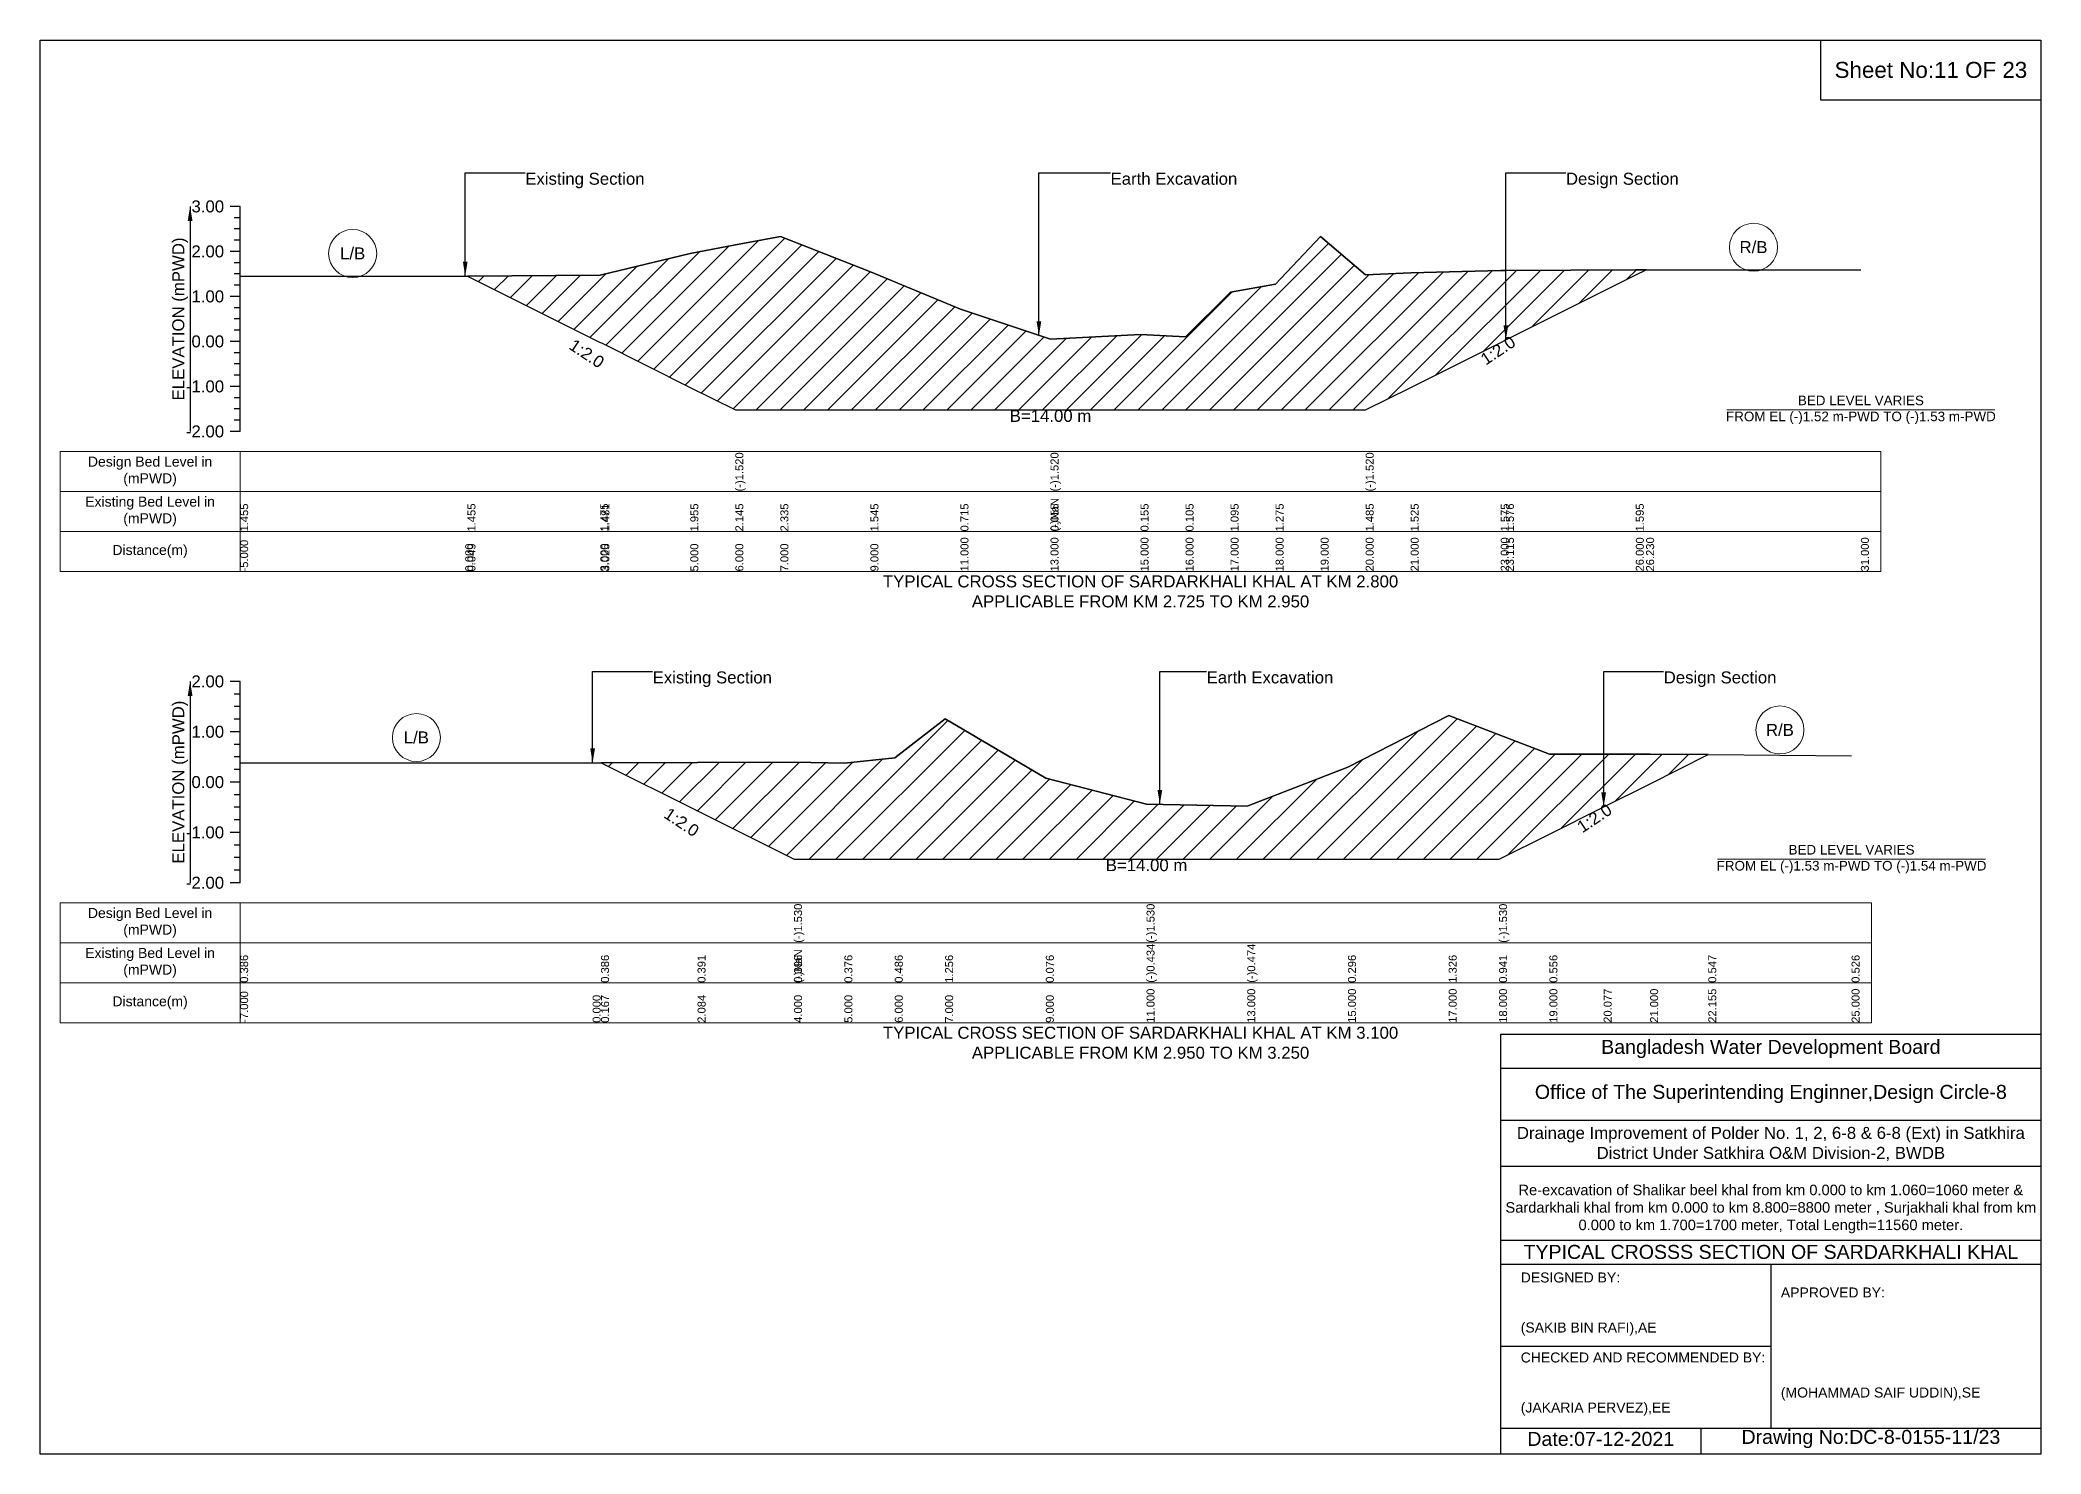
# Model space of a CAD drawing. Header units: inches. Extents: x 93000 to 506000, y -4242 to 0.
# Drawn here: x 200000 to 206000, y -4242 to 0 of the extents above; entities that cross this region are included whole.
import ezdxf

# ---------------------------------------------------------------- set-up
doc = ezdxf.new("R2010")
doc.units = ezdxf.units.IN
doc.header["$LTSCALE"] = 7
doc.header["$MEASUREMENT"] = 0
for name, color, linetype, lineweight in [('Cross section Data Border', 7, 'Continuous', 9), ('Cross Section Labels', 7, 'Continuous', 9), ('Existing_Bed_Level for Xsection', 7, 'Continuous', 25)]:
    doc.layers.add(name, color=color, linetype=linetype, lineweight=lineweight)
doc.styles.get("Standard").update_dxf_attribs({"font": 'arial.ttf'})
doc.dimstyles.get("Standard").update_dxf_attribs({"dimtxt": 0.18, "dimasz": 0.18, "dimexe": 0.18, "dimexo": 0.0625, "dimgap": 0.09, "dimtad": 0, "dimtih": 1, "dimtoh": 1, "dimdec": 4, "dimzin": 0, "dimdsep": 46, "dimtxsty": 'Standard', "dimcen": 0.09, "dimadec": 0, "dimazin": 0, "dimtfac": 1, "dimtdec": 4, "dimtofl": 0, "dimtmove": 0, "dimatfit": 3, "dimfxl": 1, "dimtolj": 1, "dimtzin": 0, "dimarcsym": 0})

msp = doc.modelspace()

# ---------------------------------------------------------------- hatches: boundary and pattern name
at = {"layer": 'Existing_Bed_Level for Xsection'}
h = msp.add_hatch(dxfattribs=at)
h.set_pattern_fill('ANSI31', color=256, scale=405, style=0)
h.paths.add_polyline_path([(201281.7, -708), (201680, -907.1), (201683.3, -908.8), (201950, -1042.1), (202085, -1109.6), (202220, -1109.6), (202490, -1109.6), (202760, -1109.6), (203030, -1109.6), (203300, -1109.6), (203435, -1109.6), (203570, -1109.6), (203705, -1109.6), (203840, -1109.6), (203975, -1109.6), (204110, -1042.1), (204380, -907.1), (204395.5, -899.4), (204785, -704.6), (204816, -689.1), (204785, -689.1), (204395.5, -691.7), (204380, -691.8), (204110, -698.6), (203975, -704), (203840, -589.2), (203705, -732.3), (203570, -756.6), (203435, -890.2), (203300, -883.5), (203030, -897), (202760, -807.9), (202490, -695.9), (202220, -589.2), (202085, -614.9), (201950, -640.5), (201683.3, -704.5), (201680, -705.3)])
h = msp.add_hatch(dxfattribs=at)
h.set_pattern_fill('ANSI31', color=256, scale=453, style=0)
h.paths.add_polyline_path([(201682.2, -2168.1), (201971.6, -2312.8), (202261, -2457.5), (202412, -2457.5), (202563, -2457.5), (202714, -2457.5), (203016, -2457.5), (203318, -2457.5), (203620, -2457.5), (203922, -2457.5), (204224, -2457.5), (204375, -2457.5), (204526, -2382), (204688.7, -2300.6), (204828, -2231), (205002.4, -2143.8), (204828, -2142.5), (204688.7, -2142.5), (204526, -2142.5), (204375, -2084.3), (204224, -2026.2), (203922, -2181.7), (203620, -2298), (203318, -2292), (203016, -2214.9), (202714, -2036.8), (202563, -2153), (202412, -2169.7), (202261, -2166.6), (201971.6, -2167.4)])

# ---------------------------------------------------------------- linework, layer by layer
for points in [[(200000, 0), (206000, 0), (206000, -4242), (200000, -4242)], [(205340, 0), (206000, 0), (206000, -180), (205340, -180)]]:
    msp.add_lwpolyline(points, close=True)
for points in [[(204380, -4242), (204380, -2982), (206000, -2982)], [(204380, -3084), (206000, -3084)], [(204380, -3240), (206000, -3240)], [(204380, -3378), (206000, -3378)], [(204380, -3600), (206000, -3600)], [(204380, -3672), (206000, -3672)], [(205190, -3672), (205190, -4164)], [(204380, -3918), (205190, -3918)], [(204380, -4164), (206000, -4164)], [(204980, -4164), (204980, -4242)]]:
    msp.add_lwpolyline(points)
at = {"layer": 'Cross section Data Border'}
for points in [[(200060, -1234.4), (205520, -1234.4), (205520, -1594.4), (200060, -1594.4)], [(200060, -2588.4), (205492, -2588.4), (205492, -2948.4), (200060, -2948.4)]]:
    msp.add_lwpolyline(points, close=True, dxfattribs=at)
for points in [[(200600, -1234.4), (200600, -1594.4)], [(200060, -1354.4), (205520, -1354.4)], [(200060, -1474.4), (205520, -1474.4)], [(200600, -2588.4), (200600, -2948.4)], [(200060, -2708.4), (205492, -2708.4)], [(200060, -2828.4), (205492, -2828.4)]]:
    msp.add_lwpolyline(points, dxfattribs=at)
at = {"layer": 'Cross Section Labels'}
for points in [[(205058.1, -1109.6), (205861.9, -1109.6)], [(205030.1, -2457.5), (205833.9, -2457.5)]]:
    msp.add_lwpolyline(points, dxfattribs=at)
for centre in [(200937.5, -640.5), (205138, -621.6), (201128.5, -2092.6), (205217.2, -2069.9)]:
    msp.add_circle(centre, 72, dxfattribs=at)
at = {"layer": 'Existing_Bed_Level for Xsection'}
for points in [[(200600, -499.4), (200570, -499.4)], [(200600, -533.2), (200582, -533.2)], [(200600, -1174.4), (200600, -1039.4), (200600, -904.4), (200600, -769.4), (200600, -634.4), (200600, -499.4)], [(200600, -566.9), (200582, -566.9)], [(200600, -708), (201275, -708), (201281.7, -708), (201680, -705.3), (201683.3, -704.5), (201950, -640.5), (202085, -614.9), (202085, -614.9), (202220, -589.2), (202490, -695.9), (202760, -807.9), (203030, -897), (203030, -897), (203300, -883.5), (203435, -890.2), (203570, -756.6), (203705, -732.3), (203840, -589.2), (203975, -704), (203975, -704), (204110, -698.6), (204380, -691.8), (204395.5, -691.7), (204785, -689.1), (204816, -689.1), (205460, -689.1)], [(200600, -634.4), (200570, -634.4)], [(200600, -600.7), (200582, -600.7)], [(200600, -668.2), (200582, -668.2)], [(200600, -701.9), (200582, -701.9)], [(200600, -769.4), (200570, -769.4)], [(200600, -735.7), (200582, -735.7)], [(200600, -803.2), (200582, -803.2)], [(200600, -836.9), (200582, -836.9)], [(200600, -870.7), (200582, -870.7)], [(200600, -904.4), (200570, -904.4)], [(200600, -938.2), (200582, -938.2)], [(200600, -971.9), (200582, -971.9)], [(200600, -1005.7), (200582, -1005.7)], [(200600, -1039.4), (200570, -1039.4)], [(200600, -1073.2), (200582, -1073.2)], [(200600, -1106.9), (200582, -1106.9)], [(200600, -1174.4), (200570, -1174.4)], [(200600, -1140.7), (200582, -1140.7)], [(200600, -1924.4), (200570, -1924.4)], [(200600, -1962.2), (200582, -1962.2)], [(200600, -2528.4), (200600, -2377.4), (200600, -2226.4), (200600, -2075.4), (200600, -1924.4)], [(200600, -1999.9), (200582, -1999.9)], [(200600, -2037.7), (200582, -2037.7)], [(200600, -2168.1), (201657, -2168.1), (201682.2, -2168.1), (201971.6, -2167.4), (202261, -2166.6), (202261, -2166.6), (202412, -2169.7), (202563, -2153), (202714, -2036.8), (203016, -2214.9), (203318, -2292), (203318, -2292), (203620, -2298), (203922, -2181.7), (204224, -2026.2), (204375, -2084.3), (204375, -2084.3), (204526, -2142.5), (204688.7, -2142.5), (204828, -2142.5), (205002.4, -2143.8), (205432, -2147)], [(200600, -2075.4), (200570, -2075.4)], [(200600, -2113.2), (200582, -2113.2)], [(200600, -2150.9), (200582, -2150.9)], [(200600, -2188.7), (200582, -2188.7)], [(200600, -2226.4), (200570, -2226.4)], [(200600, -2264.2), (200582, -2264.2)], [(200600, -2301.9), (200582, -2301.9)], [(200600, -2339.7), (200582, -2339.7)], [(200600, -2377.4), (200570, -2377.4)], [(200600, -2415.2), (200582, -2415.2)], [(200600, -2452.9), (200582, -2452.9)], [(200600, -2490.7), (200582, -2490.7)], [(200600, -2528.4), (200570, -2528.4)]]:
    msp.add_lwpolyline(points, dxfattribs=at)
for points in [[(201281.7, -708), (201281.7, -708), (201680, -907.1), (201683.3, -908.8), (201950, -1042.1), (202085, -1109.6), (202085, -1109.6), (202220, -1109.6), (202490, -1109.6), (202760, -1109.6), (203030, -1109.6), (203030, -1109.6), (203300, -1109.6), (203435, -1109.6), (203570, -1109.6), (203705, -1109.6), (203840, -1109.6), (203975, -1109.6), (203975, -1109.6), (204110, -1042.1), (204380, -907.1), (204395.5, -899.4), (204785, -704.6), (204816, -689.1), (204785, -689.1), (204395.5, -691.7), (204380, -691.8), (204110, -698.6), (203975, -704), (203975, -704), (203840, -589.2), (203705, -732.3), (203570, -756.6), (203435, -890.2), (203300, -883.5), (203030, -897), (203030, -897), (202760, -807.9), (202490, -695.9), (202220, -589.2), (202085, -614.9), (202085, -614.9), (201950, -640.5), (201683.3, -704.5), (201680, -705.3), (201281.7, -708)], [(201682.2, -2168.1), (201682.2, -2168.1), (201971.6, -2312.8), (202261, -2457.5), (202261, -2457.5), (202412, -2457.5), (202563, -2457.5), (202714, -2457.5), (203016, -2457.5), (203318, -2457.5), (203318, -2457.5), (203620, -2457.5), (203922, -2457.5), (204224, -2457.5), (204375, -2457.5), (204375, -2457.5), (204526, -2382), (204688.7, -2300.6), (204828, -2231), (205002.4, -2143.8), (204828, -2142.5), (204688.7, -2142.5), (204526, -2142.5), (204375, -2084.3), (204375, -2084.3), (204224, -2026.2), (203922, -2181.7), (203620, -2298), (203318, -2292), (203318, -2292), (203016, -2214.9), (202714, -2036.8), (202563, -2153), (202412, -2169.7), (202261, -2166.6), (202261, -2166.6), (201971.6, -2167.4), (201682.2, -2168.1)]]:
    msp.add_lwpolyline(points, close=True, dxfattribs=at)

# ---------------------------------------------------------------- texts
at = {"attachment_point": 5}
for s, insert, char_height in [('Sheet No:11 OF 23', (205670, -90), 48), ('Bangladesh Water Development Board', (205190, -3027), 42), ('Office of The Superintending Enginner,Design Circle-8', (205190, -3162), 42)]:
    msp.add_mtext(s, dxfattribs=dict(at, insert=insert, char_height=char_height))
for s, insert, char_height, width, attachment_point in [('Drainage Improvement of Polder No. 1, 2, 6-8 & 6-8 (Ext) in Satkhira District Under Satkhira O&M Division-2, BWDB', (205190, -3312), 36, 1680, 5), ('Re-excavation of Shalikar beel khal from km 0.000 to km 1.060=1060 meter & Sardarkhali khal from km 0.000 to km 8.800=8800 meter , Surjakhali khal from km 0.000 to km 1.700=1700 meter, Total Length=11560 meter.', (205190, -3507), 31.4683, 1620, 5), ('TYPICAL CROSSS SECTION OF SARDARKHALI KHAL', (205190, -3636), 42, 1680, 5), ('DESIGNED BY:^J^J^J(SAKIB BIN RAFI),AE', (204440, -3792), 30, 840, 4), ('APPROVED BY:^J^J^J^J^J^J(MOHAMMAD SAIF UDDIN),SE', (205220, -3912), 30, 840, 4), ('CHECKED AND RECOMMENDED BY:^J^J^J(JAKARIA PERVEZ),EE', (204440, -4032), 30, 840, 4), ('Date:07-12-2021', (204680, -4197), 42, 840, 5), ('Drawing No:DC-8-0155-11/23', (205490, -4197), 42, 1320, 5)]:
    msp.add_mtext(s, dxfattribs=dict(insert=insert, char_height=char_height, width=width, attachment_point=attachment_point))
at = {"layer": 'Cross section Data Border', "char_height": 30, "width": 480, "attachment_point": 5}
for s, insert in [('Design Bed Level in (mPWD)', (200330, -1294.4)), ('Existing Bed Level in (mPWD)', (200330, -1414.4)), ('Distance(m)', (200330, -1534.4)), ('Design Bed Level in (mPWD)', (200330, -2648.4)), ('Existing Bed Level in (mPWD)', (200330, -2768.4)), ('Distance(m)', (200330, -2888.4))]:
    msp.add_mtext(s, dxfattribs=dict(at, insert=insert))
at = {"layer": 'Cross Section Labels'}
for s, insert, char_height, attachment_point in [('Existing Section', (201455, -398.2), 36, 1), ('Earth Excavation', (203210, -398.2), 36, 1), ('Design Section', (204575.5, -398.2), 36, 1), ('L/B', (200937.5, -640.5), 36, 5), ('R/B', (205138, -621.6), 36, 5), ('BED LEVEL VARIES ^JFROM EL (-)1.52 m-PWD TO (-)1.53 m-PWD', (205460, -1109.6), 28.8, 5), ('B=14.00 m', (203030, -1109.6), 36, 2), ('TYPICAL CROSS SECTION OF SARDARKHALI KHAL AT KM 2.800^JAPPLICABLE FROM KM 2.725 TO KM 2.950', (203300, -1654.4), 36, 5), ('Existing Section', (201837, -1894.2), 36, 1), ('Earth Excavation', (203498, -1894.2), 36, 1), ('Design Section', (204868.7, -1894.2), 36, 1), ('L/B', (201128.5, -2092.6), 36, 5), ('R/B', (205217.2, -2069.9), 36, 5), ('B=14.00 m', (203318, -2457.5), 36, 2), ('BED LEVEL VARIES ^JFROM EL (-)1.53 m-PWD TO (-)1.54 m-PWD', (205432, -2457.5), 28.8, 5), ('TYPICAL CROSS SECTION OF SARDARKHALI KHAL AT KM 3.100^JAPPLICABLE FROM KM 2.950 TO KM 3.250', (203300, -3008.4), 36, 5)]:
    msp.add_mtext(s, dxfattribs=dict(at, insert=insert, char_height=char_height, attachment_point=attachment_point))
at = {"layer": 'Cross Section Labels', "char_height": 36, "attachment_point": 2}
for insert, rotation in [((204361.8, -916.2), 33.69007), ((201649.6, -925.7), 326.30993), ((201933.9, -2331.6), 326.30993), ((204650.9, -2319.5), 33.69007)]:
    msp.add_mtext('1:2.0', dxfattribs=dict(at, insert=insert, rotation=rotation))
at = {"layer": 'Existing_Bed_Level for Xsection', "char_height": 36, "attachment_point": 6}
for s, insert in [('3.00', (200552, -499.4)), ('2.00', (200552, -634.4)), ('1.00', (200552, -769.4)), ('0.00', (200552, -904.4)), ('-1.00', (200552, -1039.4)), ('-2.00', (200552, -1174.4)), ('2.00', (200552, -1924.4)), ('1.00', (200552, -2075.4)), ('0.00', (200552, -2226.4)), ('-1.00', (200552, -2377.4)), ('-2.00', (200552, -2528.4))]:
    msp.add_mtext(s, dxfattribs=dict(at, insert=insert))
at = {"layer": 'Existing_Bed_Level for Xsection', "rotation": 90}
for s, insert, char_height, attachment_point in [('ELEVATION (mPWD)', (200420, -836.9), 36, 5), ('(-)1.520', (202085, -1354.4), 24, 1), ('(-)1.520', (203030, -1354.4), 24, 1), ('(-)1.520', (203975, -1354.4), 24, 1), ('(-)NaN', (203030, -1474.4), 24, 1), ('1.455', (200600, -1474.4), 24, 1), ('1.455', (200600, -1474.4), 24, 1), ('1.455', (201281.7, -1474.4), 24, 1), ('1.475', (201680, -1474.4), 24, 1), ('1.481', (201683.3, -1474.4), 24, 1), ('1.955', (201950, -1474.4), 24, 1), ('2.145', (202085, -1474.4), 24, 1), ('2.145', (202085, -1474.4), 24, 1), ('2.145', (202085, -1474.4), 24, 1), ('2.335', (202220, -1474.4), 24, 1), ('2.335', (202220, -1474.4), 24, 1), ('1.545', (202490, -1474.4), 24, 1), ('0.715', (202760, -1474.4), 24, 1), ('0.055', (203030, -1474.4), 24, 1), ('0.055', (203030, -1474.4), 24, 1), ('0.155', (203300, -1474.4), 24, 1), ('0.105', (203435, -1474.4), 24, 1), ('1.095', (203570, -1474.4), 24, 1), ('1.275', (203705, -1474.4), 24, 1), ('1.485', (203975, -1474.4), 24, 1), ('1.485', (203975, -1474.4), 24, 1), ('1.485', (203975, -1474.4), 24, 1), ('1.525', (204110, -1474.4), 24, 1), ('1.575', (204380, -1474.4), 24, 1), ('1.576', (204395.5, -1474.4), 24, 1), ('1.595', (204785, -1474.4), 24, 1), ('1.595', (204785, -1474.4), 24, 1), ('1.595', (204785, -1474.4), 24, 1), ('11.000', (202760, -1594.4), 24, 1), ('13.000', (203030, -1594.4), 24, 1), ('13.000', (203030, -1594.4), 24, 1), ('13.000', (203030, -1594.4), 24, 1), ('15.000', (203300, -1594.4), 24, 1), ('16.000', (203435, -1594.4), 24, 1), ('17.000', (203570, -1594.4), 24, 1), ('18.000', (203705, -1594.4), 24, 1), ('19.000', (203840, -1594.4), 24, 1), ('20.000', (203975, -1594.4), 24, 1), ('20.000', (203975, -1594.4), 24, 1), ('20.000', (203975, -1594.4), 24, 1), ('21.000', (204110, -1594.4), 24, 1), ('23.000', (204380, -1594.4), 24, 1), ('23.115', (204395.5, -1594.4), 24, 1), ('26.000', (204785, -1594.4), 24, 1), ('26.230', (204816, -1594.4), 24, 1), ('31.000', (205460, -1594.4), 24, 1), ('-5.000', (200600, -1594.4), 24, 1), ('0.000', (201275, -1594.4), 24, 1), ('0.049', (201281.7, -1594.4), 24, 1), ('3.000', (201680, -1594.4), 24, 1), ('3.025', (201683.3, -1594.4), 24, 1), ('5.000', (201950, -1594.4), 24, 1), ('6.000', (202085, -1594.4), 24, 1), ('6.000', (202085, -1594.4), 24, 1), ('6.000', (202085, -1594.4), 24, 1), ('7.000', (202220, -1594.4), 24, 1), ('9.000', (202490, -1594.4), 24, 1), ('ELEVATION (mPWD)', (200420, -2226.4), 36, 5), ('(-)1.530', (202261, -2708.4), 24, 1), ('(-)1.530', (203318, -2708.4), 24, 1), ('(-)1.530', (204375, -2708.4), 24, 1), ('0.386', (200600, -2828.4), 24, 1), ('0.386', (200600, -2828.4), 24, 1), ('0.386', (201682.2, -2828.4), 24, 1), ('0.391', (201971.6, -2828.4), 24, 1), ('(-)NaN', (202261, -2828.4), 24, 1), ('0.396', (202261, -2828.4), 24, 1), ('0.396', (202261, -2828.4), 24, 1), ('0.376', (202412, -2828.4), 24, 1), ('0.486', (202563, -2828.4), 24, 1), ('1.256', (202714, -2828.4), 24, 1), ('0.076', (203016, -2828.4), 24, 1), ('(-)0.434', (203318, -2828.4), 24, 1), ('(-)0.434', (203318, -2828.4), 24, 1), ('(-)0.434', (203318, -2828.4), 24, 1), ('(-)0.474', (203620, -2828.4), 24, 1), ('0.296', (203922, -2828.4), 24, 1), ('1.326', (204224, -2828.4), 24, 1), ('0.941', (204375, -2828.4), 24, 1), ('0.941', (204375, -2828.4), 24, 1), ('0.941', (204375, -2828.4), 24, 1), ('0.556', (204526, -2828.4), 24, 1), ('0.556', (204526, -2828.4), 24, 1), ('0.556', (204526, -2828.4), 24, 1), ('0.547', (205002.4, -2828.4), 24, 1), ('0.526', (205432, -2828.4), 24, 1), ('-7.000', (200600, -2948.4), 24, 1), ('0.000', (201657, -2948.4), 24, 1), ('0.167', (201682.2, -2948.4), 24, 1), ('2.084', (201971.6, -2948.4), 24, 1), ('4.000', (202261, -2948.4), 24, 1), ('4.000', (202261, -2948.4), 24, 1), ('4.000', (202261, -2948.4), 24, 1), ('5.000', (202412, -2948.4), 24, 1), ('6.000', (202563, -2948.4), 24, 1), ('7.000', (202714, -2948.4), 24, 1), ('9.000', (203016, -2948.4), 24, 1), ('11.000', (203318, -2948.4), 24, 1), ('11.000', (203318, -2948.4), 24, 1), ('11.000', (203318, -2948.4), 24, 1), ('13.000', (203620, -2948.4), 24, 1), ('15.000', (203922, -2948.4), 24, 1), ('17.000', (204224, -2948.4), 24, 1), ('18.000', (204375, -2948.4), 24, 1), ('18.000', (204375, -2948.4), 24, 1), ('18.000', (204375, -2948.4), 24, 1), ('19.000', (204526, -2948.4), 24, 1), ('20.077', (204688.7, -2948.4), 24, 1), ('21.000', (204828, -2948.4), 24, 1), ('22.155', (205002.4, -2948.4), 24, 1), ('25.000', (205432, -2948.4), 24, 1)]:
    msp.add_mtext(s, dxfattribs=dict(at, insert=insert, char_height=char_height, attachment_point=attachment_point))

# ---------------------------------------------------------------- leaders
at = {"layer": 'Cross Section Labels', "annotation_type": 0, "has_hookline": 1, "hookline_direction": 0}
for points, text_width in [([(201275, -708), (201275, -398.2), (201454.9, -398.2)], 350.4), ([(202995.3, -886.9), (202995.3, -398.2), (203209.9, -398.2)], 372.7), ([(204395.5, -899.4), (204395.5, -398.2), (204575.4, -398.2)], 330.9), ([(201657, -2168.1), (201657, -1894.2), (201836.9, -1894.2)], 350.4), ([(203357.9, -2292.8), (203357.9, -1894.2), (203497.9, -1894.2)], 372.7), ([(204688.7, -2300.6), (204688.7, -1894.2), (204868.6, -1894.2)], 330.9)]:
    msp.add_leader(points, dimstyle='Standard', override={"dimasz": 43.2}, dxfattribs=dict(at, text_width=text_width))
at = {"layer": 'Existing_Bed_Level for Xsection'}
for points in [[(200450, -499.4), (200450, -1174.4)], [(200450, -1924.4), (200450, -2528.4)]]:
    msp.add_leader(points, dimstyle='Standard', override={"dimasz": 43.2}, dxfattribs=at)

doc.saveas('drawing.dxf')
